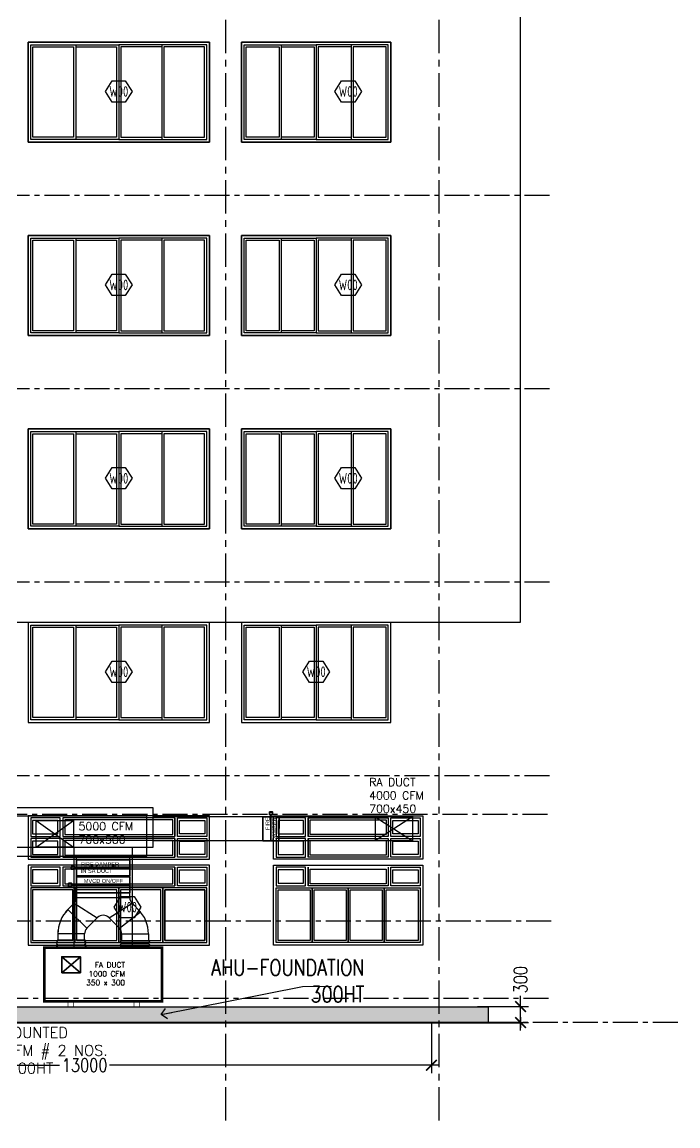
# Model space of a CAD drawing. Header units: millimetres. Extents: x -661525 to 498941, y 282148 to 1359693.
# Drawn here: x -232551 to -220260, y 712401 to 733088 of the extents above; entities that cross this region are included whole.
import ezdxf
from ezdxf.enums import TextEntityAlignment as Align

# ---------------------------------------------------------------- set-up
doc = ezdxf.new("R2010")
doc.units = ezdxf.units.MM
doc.header["$LTSCALE"] = 2.5
doc.header["$PDMODE"] = 35
doc.header["$PDSIZE"] = 15
doc.linetypes.add('CENTER', pattern=[2, 1.25, -0.25, 0.25, -0.25])
doc.layers.get('0').update_dxf_attribs({"linetype": 'CONTINUOUS'})
doc.layers.get('DEFPOINTS').update_dxf_attribs({"linetype": 'CONTINUOUS'})
for name, color, linetype in [('A-ANNO-DIMS-MAS-25', 11, 'CONTINUOUS'), ('A-ANNO-GRID', 5, 'CENTER'), ('A-ANNO-NOTE', 11, 'CONTINUOUS'), ('A-ELEV-MEDM', 34, 'CONTINUOUS'), ('A-ELEV-THIN', 8, 'CONTINUOUS'), ('A-SECT', 1, 'CONTINUOUS'), ('STONE', 9, 'CONTINUOUS'), ('v-ra duct', 3, 'CONTINUOUS'), ('v-SA DUCT', 4, 'CONTINUOUS'), ('vemcpl-ahu', 6, 'CONTINUOUS')]:
    doc.layers.add(name, color=color, linetype=linetype)
for name, color, linetype, lineweight in [('DRAFTING', 6, 'CONTINUOUS', 5), ('V-ac fa duct', 51, 'CONTINUOUS', 35), ('v-ac fd', 1, 'CONTINUOUS', 35), ('vac vcd', 5, 'CONTINUOUS', 35)]:
    doc.layers.add(name, color=color, linetype=linetype, lineweight=lineweight)
doc.styles.add('ARIAL', font='arial.ttf')
doc.styles.add('COMPLEX', font='complex.shx', dxfattribs={"width": 0.8})
doc.styles.add('ISOCP', font='isocp.shx', dxfattribs={"width": 0.8})
doc.styles.add('ROMANS', font='romans.shx', dxfattribs={"height": 125})
doc.linetypes.add('ZIGZAG', pattern='A,0.0001,-0.2,[131,ltypeshp.shx,S=0.2,R=0,X=-0.2,Y=0],-0.4,[131,ltypeshp.shx,S=0.2,R=180,X=0.2,Y=0],-0.2', length=0.8001)
doc.dimstyles.new('TICK100', dxfattribs={"dimtxt": 250, "dimasz": 200, "dimexe": 150, "dimexo": 10, "dimgap": 50, "dimtad": 0, "dimdec": 0, "dimrnd": 5, "dimzin": 1, "dimdsep": 46, "dimtxsty": 'COMPLEX', "dimblk1": 'ARCHTICK', "dimblk2": 'ARCHTICK', "dimsah": 1, "dimcen": 0.09375, "dimdle": 150, "dimclrd": 11, "dimclre": 11, "dimclrt": 7, "dimadec": 0, "dimazin": 0, "dimtfac": 1, "dimtdec": 0, "dimtofl": 0, "dimtmove": 0, "dimatfit": 3, "dimldrblk": 'OPEN90', "dimfxl": 1, "dimtolj": 1, "dimtzin": 1, "dimarcsym": 0})

# ---------------------------------------------------------------- blocks, each defined once
blk = doc.blocks.new('_ARCHTICK')
at = {"color": 0, "linetype": 'ByBlock', "const_width": 0.15}
blk.add_lwpolyline([(-0.5, -0.5), (0.5, 0.5)], dxfattribs=at)
blk = doc.blocks.new('*D435')
at = {"layer": 'A-SECT', "color": 11, "lineweight": -2, "transparency": 16777216}
for p, q in [((-223208, 714638), (-223208, 714838)), ((-224013, 714638), (-223058, 714638)), ((-223208, 714188), (-223208, 714638)), ((-223208, 714438), (-223208, 714238)), ((-224013, 714338), (-223058, 714338))]:
    blk.add_line(p, q, dxfattribs=at)
at = {"layer": 'DEFPOINTS', "color": 0, "transparency": 16777216}
for p in [(-224023, 714638), (-223208, 714638), (-224023, 714338)]:
    blk.add_point(p, dxfattribs=at)
at = {"layer": 'A-SECT', "color": 11, "lineweight": -2, "transparency": 16777216, "xscale": 200, "yscale": 200, "zscale": 200}
for p, rotation in [((-223208, 714638), 90), ((-223208, 714338), 270)]:
    blk.add_blockref('_ARCHTICK', p, dxfattribs=dict(at, rotation=rotation))
at = {"layer": 'A-SECT', "color": 7, "transparency": 16777216, "insert": (-223208, 715141), "char_height": 250, "attachment_point": 5, "rotation": 90, "style": 'COMPLEX'}
blk.add_mtext('\\A1;300', dxfattribs=at)
blk = doc.blocks.new('_Open90')
at = {"color": 0, "linetype": 'ByBlock', "lineweight": -2}
for p, q in [((0, 0), (-1, 0)), ((-0.5, 0.5), (0, 0)), ((0, 0), (-0.5, -0.5))]:
    blk.add_line(p, q, dxfattribs=at)
blk = doc.blocks.new('*D436')
at = {"layer": 'A-ANNO-DIMS-MAS-25', "color": 11, "lineweight": -2, "transparency": 16777216}
for p, q in [((-237879, 714325), (-237879, 713389)), ((-224879, 714328), (-224879, 713389)), ((-238029, 713539), (-231848, 713539)), ((-224729, 713539), (-230910, 713539))]:
    blk.add_line(p, q, dxfattribs=at)
at = {"layer": 'DEFPOINTS', "color": 0, "transparency": 16777216}
for p in [(-237879, 714335), (-224879, 714338), (-237879, 713539)]:
    blk.add_point(p, dxfattribs=at)
at = {"layer": 'A-ANNO-DIMS-MAS-25', "color": 11, "lineweight": -2, "transparency": 16777216, "xscale": 200, "yscale": 200, "zscale": 200, "rotation": 180}
blk.add_blockref('_ARCHTICK', (-237879, 713539), dxfattribs=at)
at = {"layer": 'A-ANNO-DIMS-MAS-25', "color": 11, "lineweight": -2, "transparency": 16777216, "xscale": 200, "yscale": 200, "zscale": 200}
blk.add_blockref('_ARCHTICK', (-224879, 713539), dxfattribs=at)
at = {"layer": 'A-ANNO-DIMS-MAS-25', "color": 7, "transparency": 16777216, "insert": (-231379, 713539), "char_height": 250, "attachment_point": 5, "style": 'COMPLEX'}
blk.add_mtext('\\A1;13000', dxfattribs=at)

msp = doc.modelspace()

# ---------------------------------------------------------------- hatches: boundary and pattern name
at = {"layer": 'DRAFTING'}
msp.add_hatch(color=0, dxfattribs=at).paths.add_polyline_path([(-244241.7, 714635.1), (-223817.5, 714635.1), (-223817.4, 714338.3), (-244241.6, 714338.3)])

# ---------------------------------------------------------------- linework, layer by layer
at = {"color": 252}
for p, q in [((-230989.7, 731787.8), (-230863.4, 731987.8)), ((-230863.4, 731987.8), (-230616.1, 731987.8)), ((-230616.1, 731987.8), (-230489.7, 731787.8)), ((-226689.7, 731787.8), (-226563.4, 731987.8)), ((-226563.4, 731987.8), (-226316.1, 731987.8)), ((-226316.1, 731987.8), (-226189.7, 731787.8)), ((-230863.4, 731587.8), (-230989.7, 731787.8)), ((-230489.7, 731787.8), (-230616.1, 731587.8)), ((-226563.4, 731587.8), (-226689.7, 731787.8)), ((-226189.7, 731787.8), (-226316.1, 731587.8)), ((-230616.1, 731587.8), (-230863.4, 731587.8)), ((-226316.1, 731587.8), (-226563.4, 731587.8)), ((-230989.7, 728162.8), (-230863.4, 728362.8)), ((-230863.4, 728362.8), (-230616.1, 728362.8)), ((-230616.1, 728362.8), (-230489.7, 728162.8)), ((-226689.7, 728162.8), (-226563.4, 728362.8)), ((-226563.4, 728362.8), (-226316.1, 728362.8)), ((-226316.1, 728362.8), (-226189.7, 728162.8)), ((-230863.4, 727962.8), (-230989.7, 728162.8)), ((-230489.7, 728162.8), (-230616.1, 727962.8)), ((-226563.4, 727962.8), (-226689.7, 728162.8)), ((-226189.7, 728162.8), (-226316.1, 727962.8)), ((-230616.1, 727962.8), (-230863.4, 727962.8)), ((-226316.1, 727962.8), (-226563.4, 727962.8)), ((-230989.7, 724537.8), (-230863.4, 724737.8)), ((-230863.4, 724737.8), (-230616.1, 724737.8)), ((-230616.1, 724737.8), (-230489.7, 724537.8)), ((-226689.7, 724537.8), (-226563.4, 724737.8)), ((-226563.4, 724737.8), (-226316.1, 724737.8)), ((-226316.1, 724737.8), (-226189.7, 724537.8)), ((-230863.4, 724337.8), (-230989.7, 724537.8)), ((-230489.7, 724537.8), (-230616.1, 724337.8)), ((-226563.4, 724337.8), (-226689.7, 724537.8)), ((-226189.7, 724537.8), (-226316.1, 724337.8)), ((-230616.1, 724337.8), (-230863.4, 724337.8)), ((-226316.1, 724337.8), (-226563.4, 724337.8)), ((-230989.8, 720912.8), (-230863.4, 721112.8)), ((-230863.4, 721112.8), (-230616.1, 721112.8)), ((-230616.1, 721112.8), (-230489.8, 720912.8)), ((-227289.7, 720912.8), (-227163.3, 721112.8)), ((-227163.3, 721112.8), (-226916, 721112.8)), ((-226916, 721112.8), (-226789.7, 720912.8)), ((-230863.4, 720712.8), (-230989.8, 720912.8)), ((-230489.8, 720912.8), (-230616.1, 720712.8)), ((-227163.3, 720712.8), (-227289.7, 720912.8)), ((-226789.7, 720912.8), (-226916, 720712.8)), ((-230616.1, 720712.8), (-230863.4, 720712.8)), ((-226916, 720712.8), (-227163.3, 720712.8)), ((-230825.8, 716500.3), (-230699.4, 716700.3)), ((-230699.4, 716700.3), (-230452.1, 716700.3)), ((-230452.1, 716700.3), (-230325.8, 716500.3)), ((-230699.4, 716300.3), (-230825.8, 716500.3)), ((-230325.8, 716500.3), (-230452.1, 716300.3)), ((-230452.1, 716300.3), (-230699.4, 716300.3))]:
    msp.add_line(p, q, dxfattribs=at)
at = {"layer": 'A-ANNO-DIMS-MAS-25', "color": 0, "lineweight": 40}
msp.add_line((-308137.8, 714338.3), (-223207.9, 714338.3), dxfattribs=at)
at = {"layer": 'A-ANNO-GRID', "color": 252, "ltscale": 200}
for p, q in [((-228739.7, 751127.9), (-228739.7, 712400.6)), ((-224739.7, 751127.9), (-224739.7, 712400.6))]:
    msp.add_line(p, q, dxfattribs=at)
at = {"layer": 'A-ANNO-GRID', "color": 252, "ltscale": 150}
for p, q in [((-222664.7, 729838.3), (-303725.9, 729838.3)), ((-222664.7, 726213.3), (-303725.9, 726213.3)), ((-222664.7, 722588.3), (-303725.9, 722588.3)), ((-222664.7, 718963.3), (-303725.9, 718963.3)), ((-222703.5, 718238.3), (-306025.5, 718238.3)), ((-222637.9, 716238.3), (-305964.7, 716238.3)), ((-222684.2, 714788.3), (-302128.1, 714788.3))]:
    msp.add_line(p, q, dxfattribs=at)
at = {"layer": 'A-ANNO-GRID', "color": 253, "ltscale": 150}
msp.add_line((-220259.7, 714338.3), (-305168.1, 714338.3), dxfattribs=at)
at = {"layer": 'A-ELEV-MEDM', "color": 252}
for p, q in [((-223214.7, 736338.3), (-223214.7, 721838.3)), ((-232439.6, 730838.3), (-232439.6, 732713.3)), ((-232439.6, 732713.3), (-229039.6, 732713.3)), ((-229039.6, 732713.3), (-229039.6, 730838.3)), ((-228439.7, 732713.3), (-225639.7, 732713.3)), ((-228439.7, 730838.3), (-228439.7, 732713.3)), ((-225639.7, 732713.3), (-225639.7, 730838.3)), ((-229039.6, 730838.3), (-232439.6, 730838.3)), ((-225639.7, 730838.3), (-228439.7, 730838.3)), ((-232439.6, 727213.3), (-232439.6, 729088.3)), ((-232439.6, 729088.3), (-229039.6, 729088.3)), ((-229039.6, 729088.3), (-229039.6, 727213.3)), ((-228439.7, 729088.3), (-225639.7, 729088.3)), ((-228439.7, 727213.3), (-228439.7, 729088.3)), ((-225639.7, 729088.3), (-225639.7, 727213.3)), ((-229039.6, 727213.3), (-232439.6, 727213.3)), ((-225639.7, 727213.3), (-228439.7, 727213.3)), ((-232439.6, 723588.3), (-232439.6, 725463.3)), ((-232439.6, 725463.3), (-229039.6, 725463.3)), ((-229039.6, 725463.3), (-229039.6, 723588.3)), ((-228439.7, 725463.3), (-225639.7, 725463.3)), ((-228439.7, 723588.3), (-228439.7, 725463.3)), ((-225639.7, 725463.3), (-225639.7, 723588.3)), ((-229039.6, 723588.3), (-232439.6, 723588.3)), ((-225639.7, 723588.3), (-228439.7, 723588.3)), ((-223214.7, 721838.3), (-233039.7, 721838.3))]:
    msp.add_line(p, q, dxfattribs=at)
at = {"layer": 'A-ELEV-THIN', "color": 252}
for p, q in [((-232389.7, 732663.3), (-231544.7, 732663.3)), ((-232389.7, 730888.3), (-232389.7, 732663.3)), ((-232349.7, 732623.3), (-231584.7, 732623.3)), ((-232349.7, 730928.3), (-232349.7, 732623.3)), ((-231584.7, 732663.3), (-231584.7, 732663.3)), ((-231584.7, 732663.3), (-230739.7, 732663.3)), ((-231584.7, 732623.3), (-231584.7, 730928.3)), ((-231544.7, 732663.3), (-231544.7, 730888.3)), ((-231544.7, 732623.3), (-230779.7, 732623.3)), ((-230779.7, 732623.3), (-230779.7, 730928.3)), ((-229894.7, 732663.3), (-230739.7, 732663.3)), ((-230739.7, 732663.3), (-230739.7, 730888.3)), ((-230739.7, 732663.3), (-230739.7, 730888.3)), ((-229934.7, 732623.3), (-230699.7, 732623.3)), ((-230699.7, 732623.3), (-230699.7, 730928.3)), ((-229089.7, 732663.3), (-229934.7, 732663.3)), ((-229934.7, 732663.3), (-229934.7, 730888.3)), ((-229894.7, 732663.3), (-229894.7, 732663.3)), ((-229129.7, 732623.3), (-229894.7, 732623.3)), ((-229894.7, 732623.3), (-229894.7, 730928.3)), ((-229129.7, 730928.3), (-229129.7, 732623.3)), ((-229089.7, 730888.3), (-229089.7, 732663.3)), ((-228389.7, 732663.3), (-227694.7, 732663.3)), ((-228389.7, 730888.3), (-228389.7, 732663.3)), ((-228349.7, 732623.3), (-227734.7, 732623.3)), ((-228349.7, 730928.3), (-228349.7, 732623.3)), ((-227734.7, 732663.3), (-227734.7, 732663.3)), ((-227734.7, 732663.3), (-227039.7, 732663.3)), ((-227734.7, 732623.3), (-227734.7, 730928.3)), ((-227694.7, 732663.3), (-227694.7, 730888.3)), ((-227694.7, 732623.3), (-227079.7, 732623.3)), ((-227079.7, 732623.3), (-227079.7, 730928.3)), ((-226344.7, 732663.3), (-227039.7, 732663.3)), ((-227039.7, 732663.3), (-227039.7, 730888.3)), ((-227039.7, 732663.3), (-227039.7, 730888.3)), ((-226384.7, 732623.3), (-226999.7, 732623.3)), ((-226999.7, 732623.3), (-226999.7, 730928.3)), ((-225689.7, 732663.3), (-226384.7, 732663.3)), ((-226384.7, 732663.3), (-226384.7, 730888.3)), ((-226344.7, 732663.3), (-226344.7, 732663.3)), ((-225729.7, 732623.3), (-226344.7, 732623.3)), ((-226344.7, 732623.3), (-226344.7, 730928.3)), ((-225729.7, 730928.3), (-225729.7, 732623.3)), ((-225689.7, 730888.3), (-225689.7, 732663.3)), ((-231584.7, 730928.3), (-232349.7, 730928.3)), ((-230779.7, 730928.3), (-231544.7, 730928.3)), ((-230699.7, 730928.3), (-229934.7, 730928.3)), ((-229894.7, 730928.3), (-229129.7, 730928.3)), ((-227734.7, 730928.3), (-228349.7, 730928.3)), ((-227079.7, 730928.3), (-227694.7, 730928.3)), ((-226999.7, 730928.3), (-226384.7, 730928.3)), ((-226344.7, 730928.3), (-225729.7, 730928.3)), ((-231544.7, 730888.3), (-232389.7, 730888.3)), ((-230739.7, 730888.3), (-231584.7, 730888.3)), ((-230739.7, 730888.3), (-229894.7, 730888.3)), ((-229934.7, 730888.3), (-229089.7, 730888.3)), ((-227694.7, 730888.3), (-228389.7, 730888.3)), ((-227039.7, 730888.3), (-227734.7, 730888.3)), ((-227039.7, 730888.3), (-226344.7, 730888.3)), ((-226384.7, 730888.3), (-225689.7, 730888.3)), ((-232389.7, 729038.3), (-231544.7, 729038.3)), ((-232389.7, 727263.3), (-232389.7, 729038.3)), ((-231584.7, 729038.3), (-231584.7, 729038.3)), ((-231584.7, 729038.3), (-230739.7, 729038.3)), ((-231544.7, 729038.3), (-231544.7, 727263.3)), ((-229894.7, 729038.3), (-230739.7, 729038.3)), ((-230739.7, 729038.3), (-230739.7, 727263.3)), ((-230739.7, 729038.3), (-230739.7, 727263.3)), ((-229089.7, 729038.3), (-229934.7, 729038.3)), ((-229934.7, 729038.3), (-229934.7, 727263.3)), ((-229894.7, 729038.3), (-229894.7, 729038.3)), ((-229089.7, 727263.3), (-229089.7, 729038.3)), ((-228389.7, 729038.3), (-227694.7, 729038.3)), ((-228389.7, 727263.3), (-228389.7, 729038.3)), ((-227734.7, 729038.3), (-227734.7, 729038.3)), ((-227734.7, 729038.3), (-227039.7, 729038.3)), ((-227694.7, 729038.3), (-227694.7, 727263.3)), ((-226344.7, 729038.3), (-227039.7, 729038.3)), ((-227039.7, 729038.3), (-227039.7, 727263.3)), ((-227039.7, 729038.3), (-227039.7, 727263.3)), ((-225689.7, 729038.3), (-226384.7, 729038.3)), ((-226384.7, 729038.3), (-226384.7, 727263.3)), ((-226344.7, 729038.3), (-226344.7, 729038.3)), ((-225689.7, 727263.3), (-225689.7, 729038.3)), ((-232349.7, 728998.3), (-231584.7, 728998.3)), ((-232349.7, 727303.3), (-232349.7, 728998.3)), ((-231584.7, 728998.3), (-231584.7, 727303.3)), ((-231544.7, 728998.3), (-230779.7, 728998.3)), ((-230779.7, 728998.3), (-230779.7, 727303.3)), ((-229934.7, 728998.3), (-230699.7, 728998.3)), ((-230699.7, 728998.3), (-230699.7, 727303.3)), ((-229129.7, 728998.3), (-229894.7, 728998.3)), ((-229894.7, 728998.3), (-229894.7, 727303.3)), ((-229129.7, 727303.3), (-229129.7, 728998.3)), ((-228349.7, 728998.3), (-227734.7, 728998.3)), ((-228349.7, 727303.3), (-228349.7, 728998.3)), ((-227734.7, 728998.3), (-227734.7, 727303.3)), ((-227694.7, 728998.3), (-227079.7, 728998.3)), ((-227079.7, 728998.3), (-227079.7, 727303.3)), ((-226384.7, 728998.3), (-226999.7, 728998.3)), ((-226999.7, 728998.3), (-226999.7, 727303.3)), ((-225729.7, 728998.3), (-226344.7, 728998.3)), ((-226344.7, 728998.3), (-226344.7, 727303.3)), ((-225729.7, 727303.3), (-225729.7, 728998.3)), ((-231544.7, 727263.3), (-232389.7, 727263.3)), ((-231584.7, 727303.3), (-232349.7, 727303.3)), ((-230739.7, 727263.3), (-231584.7, 727263.3)), ((-230779.7, 727303.3), (-231544.7, 727303.3)), ((-230739.7, 727263.3), (-229894.7, 727263.3)), ((-230699.7, 727303.3), (-229934.7, 727303.3)), ((-229934.7, 727263.3), (-229089.7, 727263.3)), ((-229894.7, 727303.3), (-229129.7, 727303.3)), ((-227694.7, 727263.3), (-228389.7, 727263.3)), ((-227734.7, 727303.3), (-228349.7, 727303.3)), ((-227039.7, 727263.3), (-227734.7, 727263.3)), ((-227079.7, 727303.3), (-227694.7, 727303.3)), ((-227039.7, 727263.3), (-226344.7, 727263.3)), ((-226999.7, 727303.3), (-226384.7, 727303.3)), ((-226384.7, 727263.3), (-225689.7, 727263.3)), ((-226344.7, 727303.3), (-225729.7, 727303.3)), ((-232389.7, 725413.3), (-231544.7, 725413.3)), ((-232389.7, 723638.3), (-232389.7, 725413.3)), ((-232349.7, 725373.3), (-231584.7, 725373.3)), ((-232349.7, 723678.3), (-232349.7, 725373.3)), ((-231584.7, 725413.3), (-231584.7, 725413.3)), ((-231584.7, 725413.3), (-230739.7, 725413.3)), ((-231584.7, 725373.3), (-231584.7, 723678.3)), ((-231544.7, 725413.3), (-231544.7, 723638.3)), ((-231544.7, 725373.3), (-230779.7, 725373.3)), ((-230779.7, 725373.3), (-230779.7, 723678.3)), ((-229894.7, 725413.3), (-230739.7, 725413.3)), ((-230739.7, 725413.3), (-230739.7, 723638.3)), ((-230739.7, 725413.3), (-230739.7, 723638.3)), ((-229934.7, 725373.3), (-230699.7, 725373.3)), ((-230699.7, 725373.3), (-230699.7, 723678.3)), ((-229089.7, 725413.3), (-229934.7, 725413.3)), ((-229934.7, 725413.3), (-229934.7, 723638.3)), ((-229894.7, 725413.3), (-229894.7, 725413.3)), ((-229129.7, 725373.3), (-229894.7, 725373.3)), ((-229894.7, 725373.3), (-229894.7, 723678.3)), ((-229129.7, 723678.3), (-229129.7, 725373.3)), ((-229089.7, 723638.3), (-229089.7, 725413.3)), ((-228389.7, 725413.3), (-227694.7, 725413.3)), ((-228389.7, 723638.3), (-228389.7, 725413.3)), ((-228349.7, 725373.3), (-227734.7, 725373.3)), ((-228349.7, 723678.3), (-228349.7, 725373.3)), ((-227734.7, 725413.3), (-227734.7, 725413.3)), ((-227734.7, 725413.3), (-227039.7, 725413.3)), ((-227734.7, 725373.3), (-227734.7, 723678.3)), ((-227694.7, 725413.3), (-227694.7, 723638.3)), ((-227694.7, 725373.3), (-227079.7, 725373.3)), ((-227079.7, 725373.3), (-227079.7, 723678.3)), ((-226344.7, 725413.3), (-227039.7, 725413.3)), ((-227039.7, 725413.3), (-227039.7, 723638.3)), ((-227039.7, 725413.3), (-227039.7, 723638.3)), ((-226384.7, 725373.3), (-226999.7, 725373.3)), ((-226999.7, 725373.3), (-226999.7, 723678.3)), ((-225689.7, 725413.3), (-226384.7, 725413.3)), ((-226384.7, 725413.3), (-226384.7, 723638.3)), ((-226344.7, 725413.3), (-226344.7, 725413.3)), ((-225729.7, 725373.3), (-226344.7, 725373.3)), ((-226344.7, 725373.3), (-226344.7, 723678.3)), ((-225729.7, 723678.3), (-225729.7, 725373.3)), ((-225689.7, 723638.3), (-225689.7, 725413.3)), ((-231584.7, 723678.3), (-232349.7, 723678.3)), ((-230779.7, 723678.3), (-231544.7, 723678.3)), ((-230699.7, 723678.3), (-229934.7, 723678.3)), ((-229894.7, 723678.3), (-229129.7, 723678.3)), ((-227734.7, 723678.3), (-228349.7, 723678.3)), ((-227079.7, 723678.3), (-227694.7, 723678.3)), ((-226999.7, 723678.3), (-226384.7, 723678.3)), ((-226344.7, 723678.3), (-225729.7, 723678.3)), ((-231544.7, 723638.3), (-232389.7, 723638.3)), ((-230739.7, 723638.3), (-231584.7, 723638.3)), ((-230739.7, 723638.3), (-229894.7, 723638.3)), ((-229934.7, 723638.3), (-229089.7, 723638.3)), ((-227694.7, 723638.3), (-228389.7, 723638.3)), ((-227039.7, 723638.3), (-227734.7, 723638.3)), ((-227039.7, 723638.3), (-226344.7, 723638.3)), ((-226384.7, 723638.3), (-225689.7, 723638.3)), ((-232389.8, 721788.3), (-231544.8, 721788.3)), ((-232389.8, 720013.3), (-232389.8, 721788.3)), ((-232349.8, 721748.3), (-231584.8, 721748.3)), ((-232349.8, 720053.3), (-232349.8, 721748.3)), ((-231584.8, 721788.3), (-231584.8, 721788.3)), ((-231584.8, 721788.3), (-230739.8, 721788.3)), ((-231584.8, 721748.3), (-231584.8, 720053.3)), ((-231544.8, 721788.3), (-231544.8, 720013.3)), ((-231544.8, 721748.3), (-230779.8, 721748.3)), ((-230779.8, 721748.3), (-230779.8, 720053.3)), ((-229894.8, 721788.3), (-230739.8, 721788.3)), ((-230739.8, 721788.3), (-230739.8, 720013.3)), ((-230739.8, 721788.3), (-230739.8, 720013.3)), ((-229934.8, 721748.3), (-230699.8, 721748.3)), ((-230699.8, 721748.3), (-230699.8, 720053.3)), ((-229089.8, 721788.3), (-229934.8, 721788.3)), ((-229934.8, 721788.3), (-229934.8, 720013.3)), ((-229894.8, 721788.3), (-229894.8, 721788.3)), ((-229129.8, 721748.3), (-229894.8, 721748.3)), ((-229894.8, 721748.3), (-229894.8, 720053.3)), ((-229129.8, 720053.3), (-229129.8, 721748.3)), ((-229089.8, 720013.3), (-229089.8, 721788.3)), ((-228389.7, 721788.3), (-227694.7, 721788.3)), ((-228389.7, 720013.3), (-228389.7, 721788.3)), ((-228349.7, 721748.3), (-227734.7, 721748.3)), ((-228349.7, 720053.3), (-228349.7, 721748.3)), ((-227734.7, 721788.3), (-227734.7, 721788.3)), ((-227734.7, 721788.3), (-227039.7, 721788.3)), ((-227734.7, 721748.3), (-227734.7, 720053.3)), ((-227694.7, 721788.3), (-227694.7, 720013.3)), ((-227694.7, 721748.3), (-227079.7, 721748.3)), ((-227079.7, 721748.3), (-227079.7, 720053.3)), ((-226344.7, 721788.3), (-227039.7, 721788.3)), ((-227039.7, 721788.3), (-227039.7, 720013.3)), ((-227039.7, 721788.3), (-227039.7, 720013.3)), ((-226384.7, 721748.3), (-226999.7, 721748.3)), ((-226999.7, 721748.3), (-226999.7, 720053.3)), ((-225689.7, 721788.3), (-226384.7, 721788.3)), ((-226384.7, 721788.3), (-226384.7, 720013.3)), ((-226344.7, 721788.3), (-226344.7, 721788.3)), ((-225729.7, 721748.3), (-226344.7, 721748.3)), ((-226344.7, 721748.3), (-226344.7, 720053.3)), ((-225729.7, 720053.3), (-225729.7, 721748.3)), ((-225689.7, 720013.3), (-225689.7, 721788.3)), ((-231544.8, 720013.3), (-232389.8, 720013.3)), ((-231584.8, 720053.3), (-232349.8, 720053.3)), ((-230739.8, 720013.3), (-231584.8, 720013.3)), ((-230779.8, 720053.3), (-231544.8, 720053.3)), ((-230739.8, 720013.3), (-229894.8, 720013.3)), ((-230699.8, 720053.3), (-229934.8, 720053.3)), ((-229934.8, 720013.3), (-229089.8, 720013.3)), ((-229894.8, 720053.3), (-229129.8, 720053.3)), ((-227694.7, 720013.3), (-228389.7, 720013.3)), ((-227734.7, 720053.3), (-228349.7, 720053.3)), ((-227039.7, 720013.3), (-227734.7, 720013.3)), ((-227079.7, 720053.3), (-227694.7, 720053.3)), ((-227039.7, 720013.3), (-226344.7, 720013.3)), ((-226999.7, 720053.3), (-226384.7, 720053.3)), ((-226384.7, 720013.3), (-225689.7, 720013.3)), ((-226344.7, 720053.3), (-225729.7, 720053.3)), ((-229039.7, 718213.3), (-232439.7, 718213.3)), ((-232439.7, 718213.3), (-232439.7, 717401.3)), ((-231839.7, 718175.3), (-232389.7, 718175.3)), ((-232389.7, 718175.3), (-232389.7, 717825.3)), ((-231878.7, 718125.3), (-232353.7, 718125.3)), ((-232353.7, 718125.3), (-232353.7, 717875.3)), ((-231878.7, 717875.3), (-231878.7, 718125.3)), ((-231839.7, 717825.3), (-231839.7, 718175.3)), ((-229689.7, 718175.3), (-231789.7, 718175.3)), ((-231789.7, 718175.3), (-231789.7, 717825.3)), ((-229728.7, 718136.3), (-231750.7, 718136.3)), ((-231750.7, 718136.3), (-231750.7, 717864.3)), ((-229728.7, 717864.3), (-229728.7, 718136.3)), ((-229689.7, 718175.3), (-229689.7, 717825.3)), ((-229689.7, 717825.3), (-229689.7, 718175.3)), ((-229639.7, 717825.3), (-229639.7, 718175.3)), ((-229639.7, 718175.3), (-229089.7, 718175.3)), ((-229600.7, 718125.3), (-229125.7, 718125.3)), ((-229600.7, 717875.3), (-229600.7, 718125.3)), ((-229125.7, 718125.3), (-229125.7, 717875.3)), ((-229089.7, 718175.3), (-229089.7, 717825.3)), ((-229039.7, 717401.3), (-229039.7, 718213.3)), ((-227839.7, 717401.3), (-227839.7, 718213.3)), ((-227839.7, 718213.3), (-225039.7, 718213.3)), ((-227239.7, 718175.3), (-227789.7, 718175.3)), ((-227789.7, 718175.3), (-227789.7, 717825.3)), ((-227278.7, 718125.3), (-227753.7, 718125.3)), ((-227753.7, 718125.3), (-227753.7, 717875.3)), ((-227278.7, 717875.3), (-227278.7, 718125.3)), ((-227239.7, 717825.3), (-227239.7, 718175.3)), ((-227189.7, 718175.3), (-227189.7, 717825.3)), ((-227189.7, 717825.3), (-227189.7, 718175.3)), ((-227189.7, 718175.3), (-225689.7, 718175.3)), ((-227150.7, 717864.3), (-227150.7, 718136.3)), ((-227150.7, 718136.3), (-225728.7, 718136.3)), ((-225728.7, 718136.3), (-225728.7, 717864.3)), ((-225689.7, 718175.3), (-225689.7, 717825.3)), ((-225639.7, 717825.3), (-225639.7, 718175.3)), ((-225639.7, 718175.3), (-225089.7, 718175.3)), ((-225600.7, 718125.3), (-225125.7, 718125.3)), ((-225600.7, 717875.3), (-225600.7, 718125.3)), ((-225125.7, 718125.3), (-225125.7, 717875.3)), ((-225089.7, 718175.3), (-225089.7, 717825.3)), ((-225039.7, 718213.3), (-225039.7, 717401.3)), ((-232353.7, 717875.3), (-231878.7, 717875.3)), ((-229125.7, 717875.3), (-229600.7, 717875.3)), ((-227753.7, 717875.3), (-227278.7, 717875.3)), ((-225125.7, 717875.3), (-225600.7, 717875.3)), ((-232389.7, 717825.3), (-231839.7, 717825.3)), ((-231839.7, 717787.3), (-232389.7, 717787.3)), ((-232389.7, 717787.3), (-232389.7, 717437.3)), ((-231878.7, 717737.3), (-232353.7, 717737.3)), ((-232353.7, 717737.3), (-232353.7, 717487.3)), ((-231878.7, 717487.3), (-231878.7, 717737.3)), ((-231839.7, 717437.3), (-231839.7, 717787.3)), ((-231789.7, 717825.3), (-229689.7, 717825.3)), ((-229689.7, 717787.3), (-231789.7, 717787.3)), ((-231789.7, 717787.3), (-231789.7, 717437.3)), ((-231750.7, 717864.3), (-229728.7, 717864.3)), ((-229728.7, 717748.3), (-231750.7, 717748.3)), ((-231750.7, 717748.3), (-231750.7, 717476.3)), ((-229728.7, 717476.3), (-229728.7, 717748.3)), ((-229689.7, 717437.3), (-229689.7, 717787.3)), ((-229689.7, 717787.3), (-229689.7, 717437.3)), ((-229089.7, 717825.3), (-229639.7, 717825.3)), ((-229639.7, 717437.3), (-229639.7, 717787.3)), ((-229639.7, 717787.3), (-229089.7, 717787.3)), ((-229600.7, 717737.3), (-229125.7, 717737.3)), ((-229600.7, 717487.3), (-229600.7, 717737.3)), ((-229125.7, 717737.3), (-229125.7, 717487.3)), ((-229089.7, 717787.3), (-229089.7, 717437.3)), ((-227789.7, 717825.3), (-227239.7, 717825.3)), ((-227239.7, 717787.3), (-227789.7, 717787.3)), ((-227789.7, 717787.3), (-227789.7, 717437.3)), ((-227278.7, 717737.3), (-227753.7, 717737.3)), ((-227753.7, 717737.3), (-227753.7, 717487.3)), ((-227278.7, 717487.3), (-227278.7, 717737.3)), ((-227239.7, 717437.3), (-227239.7, 717787.3)), ((-225689.7, 717825.3), (-227189.7, 717825.3)), ((-227189.7, 717437.3), (-227189.7, 717787.3)), ((-227189.7, 717787.3), (-225689.7, 717787.3)), ((-227189.7, 717787.3), (-227189.7, 717437.3)), ((-225728.7, 717864.3), (-227150.7, 717864.3)), ((-227150.7, 717476.3), (-227150.7, 717748.3)), ((-227150.7, 717748.3), (-225728.7, 717748.3)), ((-225728.7, 717748.3), (-225728.7, 717476.3)), ((-225689.7, 717787.3), (-225689.7, 717437.3)), ((-225089.7, 717825.3), (-225639.7, 717825.3)), ((-225639.7, 717437.3), (-225639.7, 717787.3)), ((-225639.7, 717787.3), (-225089.7, 717787.3)), ((-225600.7, 717737.3), (-225125.7, 717737.3)), ((-225600.7, 717487.3), (-225600.7, 717737.3)), ((-225125.7, 717737.3), (-225125.7, 717487.3)), ((-225089.7, 717787.3), (-225089.7, 717437.3)), ((-232353.7, 717487.3), (-231878.7, 717487.3)), ((-231750.7, 717476.3), (-229728.7, 717476.3)), ((-229125.7, 717487.3), (-229600.7, 717487.3)), ((-227753.7, 717487.3), (-227278.7, 717487.3)), ((-225728.7, 717476.3), (-227150.7, 717476.3)), ((-225125.7, 717487.3), (-225600.7, 717487.3)), ((-232439.7, 717401.3), (-229039.7, 717401.3)), ((-229039.7, 717288.3), (-232439.7, 717288.3)), ((-232439.7, 717288.3), (-232439.7, 715788.3)), ((-232389.7, 717437.3), (-231839.7, 717437.3)), ((-231839.7, 717250.3), (-232389.7, 717250.3)), ((-232389.7, 717250.3), (-232389.7, 716900.3)), ((-231839.7, 716900.3), (-231839.7, 717250.3)), ((-231789.7, 717437.3), (-229689.7, 717437.3)), ((-229689.7, 717250.3), (-231789.7, 717250.3)), ((-231789.7, 717250.3), (-231789.7, 716900.3)), ((-229689.7, 717250.3), (-229689.7, 716900.3)), ((-229689.7, 716900.3), (-229689.7, 717250.3)), ((-229089.7, 717437.3), (-229639.7, 717437.3)), ((-229639.7, 716900.3), (-229639.7, 717250.3)), ((-229639.7, 717250.3), (-229089.7, 717250.3)), ((-229089.7, 717250.3), (-229089.7, 716900.3)), ((-229039.7, 715788.3), (-229039.7, 717288.3)), ((-225039.7, 717401.3), (-227839.7, 717401.3)), ((-227839.7, 717288.3), (-225039.7, 717288.3)), ((-227839.7, 715788.3), (-227839.7, 717288.3)), ((-227789.7, 717437.3), (-227239.7, 717437.3)), ((-227239.7, 717250.3), (-227789.7, 717250.3)), ((-227789.7, 717250.3), (-227789.7, 716900.3)), ((-227239.7, 716900.3), (-227239.7, 717250.3)), ((-225689.7, 717437.3), (-227189.7, 717437.3)), ((-225689.7, 717250.3), (-225689.7, 716900.3)), ((-225089.7, 717437.3), (-225639.7, 717437.3)), ((-225639.7, 716900.3), (-225639.7, 717250.3)), ((-225639.7, 717250.3), (-225089.7, 717250.3)), ((-225089.7, 717250.3), (-225089.7, 716900.3)), ((-225039.7, 717288.3), (-225039.7, 715788.3)), ((-231878.7, 717200.3), (-232353.7, 717200.3)), ((-232353.7, 717200.3), (-232353.7, 716950.3)), ((-231878.7, 716950.3), (-231878.7, 717200.3)), ((-229728.7, 717211.3), (-231750.7, 717211.3)), ((-231750.7, 717211.3), (-231750.7, 716939.3)), ((-229728.7, 716939.3), (-229728.7, 717211.3)), ((-229600.7, 717200.3), (-229125.7, 717200.3)), ((-229600.7, 716950.3), (-229600.7, 717200.3)), ((-229125.7, 717200.3), (-229125.7, 716950.3)), ((-227278.7, 717200.3), (-227753.7, 717200.3)), ((-227753.7, 717200.3), (-227753.7, 716950.3)), ((-227278.7, 716950.3), (-227278.7, 717200.3)), ((-227150.7, 717211.3), (-225728.7, 717211.3)), ((-225728.7, 717211.3), (-225728.7, 716939.3)), ((-225600.7, 717200.3), (-225125.7, 717200.3)), ((-225600.7, 716950.3), (-225600.7, 717200.3)), ((-225125.7, 717200.3), (-225125.7, 716950.3)), ((-232389.7, 716900.3), (-231839.7, 716900.3)), ((-231564.7, 716862.3), (-232389.7, 716862.3)), ((-232389.7, 716862.3), (-232389.7, 715838.3)), ((-232353.7, 716950.3), (-231878.7, 716950.3)), ((-231789.7, 716900.3), (-229689.7, 716900.3)), ((-231750.7, 716939.3), (-229728.7, 716939.3)), ((-231564.7, 715838.3), (-231564.7, 716862.3)), ((-230739.7, 716862.3), (-231564.7, 716862.3)), ((-231564.7, 716862.3), (-231564.7, 715838.3)), ((-230739.7, 715838.3), (-230739.7, 716862.3)), ((-229914.7, 716862.3), (-230739.7, 716862.3)), ((-230739.7, 716862.3), (-230739.7, 715838.3)), ((-229914.7, 715838.3), (-229914.7, 716862.3)), ((-229089.7, 716862.3), (-229914.7, 716862.3)), ((-229914.7, 716862.3), (-229914.7, 715838.3)), ((-229089.7, 716900.3), (-229639.7, 716900.3)), ((-229125.7, 716950.3), (-229600.7, 716950.3)), ((-229089.7, 715838.3), (-229089.7, 716862.3)), ((-227789.7, 716900.3), (-227239.7, 716900.3)), ((-227789.7, 716862.3), (-227114.7, 716862.3)), ((-227789.7, 715838.3), (-227789.7, 716862.3)), ((-227753.7, 716950.3), (-227278.7, 716950.3)), ((-225689.7, 716900.3), (-227189.7, 716900.3)), ((-225728.7, 716939.3), (-227150.7, 716939.3)), ((-227114.7, 715838.3), (-227114.7, 716862.3)), ((-227114.7, 716862.3), (-227114.7, 715838.3)), ((-226439.7, 716862.3), (-225764.7, 716862.3)), ((-226439.7, 715838.3), (-226439.7, 716862.3)), ((-226439.7, 716862.3), (-226439.7, 715838.3)), ((-225764.7, 716862.3), (-225089.7, 716862.3)), ((-225764.7, 715838.3), (-225764.7, 716862.3)), ((-225764.7, 716862.3), (-225764.7, 715838.3)), ((-225089.7, 716900.3), (-225639.7, 716900.3)), ((-225125.7, 716950.3), (-225600.7, 716950.3)), ((-225089.7, 716862.3), (-225089.7, 715838.3)), ((-231600.7, 716826.3), (-232353.7, 716826.3)), ((-232353.7, 716826.3), (-232353.7, 715874.3)), ((-231600.7, 715874.3), (-231600.7, 716826.3)), ((-230775.7, 716826.3), (-231528.7, 716826.3)), ((-231528.7, 716826.3), (-231528.7, 715874.3)), ((-230775.7, 715874.3), (-230775.7, 716826.3)), ((-229950.7, 716826.3), (-230703.7, 716826.3)), ((-230703.7, 716826.3), (-230703.7, 715874.3)), ((-229950.7, 715874.3), (-229950.7, 716826.3)), ((-229125.7, 716826.3), (-229878.7, 716826.3)), ((-229878.7, 716826.3), (-229878.7, 715874.3)), ((-229125.7, 715874.3), (-229125.7, 716826.3)), ((-227753.7, 716826.3), (-227150.7, 716826.3)), ((-227753.7, 715874.3), (-227753.7, 716826.3)), ((-227150.7, 716826.3), (-227150.7, 715874.3)), ((-227078.7, 715874.3), (-227078.7, 716826.3)), ((-226475.7, 716826.3), (-226475.7, 715874.3)), ((-226403.7, 716826.3), (-225800.7, 716826.3)), ((-226403.7, 715874.3), (-226403.7, 716826.3)), ((-225800.7, 716826.3), (-225800.7, 715874.3)), ((-225728.7, 716826.3), (-225125.7, 716826.3)), ((-225728.7, 715874.3), (-225728.7, 716826.3)), ((-225125.7, 716826.3), (-225125.7, 715874.3)), ((-232389.7, 715838.3), (-231564.7, 715838.3)), ((-232353.7, 715874.3), (-231600.7, 715874.3)), ((-231564.7, 715838.3), (-230739.7, 715838.3)), ((-231528.7, 715874.3), (-230775.7, 715874.3)), ((-230739.7, 715838.3), (-229914.7, 715838.3)), ((-230703.7, 715874.3), (-229950.7, 715874.3)), ((-229914.7, 715838.3), (-229089.7, 715838.3)), ((-229878.7, 715874.3), (-229125.7, 715874.3)), ((-227114.7, 715838.3), (-227789.7, 715838.3)), ((-227150.7, 715874.3), (-227753.7, 715874.3)), ((-226439.7, 715838.3), (-227114.7, 715838.3)), ((-226475.7, 715874.3), (-227078.7, 715874.3)), ((-225764.7, 715838.3), (-226439.7, 715838.3)), ((-225800.7, 715874.3), (-226403.7, 715874.3)), ((-225089.7, 715838.3), (-225764.7, 715838.3)), ((-225125.7, 715874.3), (-225728.7, 715874.3)), ((-232439.7, 715788.3), (-229039.7, 715788.3)), ((-225039.7, 715788.3), (-227839.7, 715788.3))]:
    msp.add_line(p, q, dxfattribs=at)
at = {"layer": 'A-ELEV-THIN', "color": 254}
for p, q in [((-227189.7, 717250.3), (-227189.7, 716900.3)), ((-227189.7, 716900.3), (-227189.7, 717250.3)), ((-227150.7, 716939.3), (-227150.7, 717211.3)), ((-227114.7, 716862.3), (-226439.7, 716862.3)), ((-227078.7, 716826.3), (-226475.7, 716826.3))]:
    msp.add_line(p, q, dxfattribs=at)
at = {"layer": 'A-ELEV-THIN', "color": 252}
msp.add_lwpolyline([(-229878.7, 716826.3), (-229125.7, 716826.3), (-229125.7, 715874.3), (-229878.7, 715874.3)], close=True, dxfattribs=at)
at = {"layer": 'DEFPOINTS', "color": 252}
for p, q in [((-229039.7, 732713.3), (-232439.7, 732713.3)), ((-232439.7, 732713.3), (-232439.7, 730838.3)), ((-229039.7, 730838.3), (-229039.7, 732713.3)), ((-225639.7, 732713.3), (-228439.7, 732713.3)), ((-228439.7, 732713.3), (-228439.7, 730838.3)), ((-225639.7, 730838.3), (-225639.7, 732713.3)), ((-232439.7, 730838.3), (-229039.7, 730838.3)), ((-228439.7, 730838.3), (-225639.7, 730838.3)), ((-229039.7, 729088.3), (-232439.7, 729088.3)), ((-232439.7, 729088.3), (-232439.7, 727213.3)), ((-229039.7, 727213.3), (-229039.7, 729088.3)), ((-225639.7, 729088.3), (-228439.7, 729088.3)), ((-228439.7, 729088.3), (-228439.7, 727213.3)), ((-225639.7, 727213.3), (-225639.7, 729088.3)), ((-232439.7, 727213.3), (-229039.7, 727213.3)), ((-228439.7, 727213.3), (-225639.7, 727213.3)), ((-229039.7, 725463.3), (-232439.7, 725463.3)), ((-232439.7, 725463.3), (-232439.7, 723588.3)), ((-229039.7, 723588.3), (-229039.7, 725463.3)), ((-225639.7, 725463.3), (-228439.7, 725463.3)), ((-228439.7, 725463.3), (-228439.7, 723588.3)), ((-225639.7, 723588.3), (-225639.7, 725463.3)), ((-232439.7, 723588.3), (-229039.7, 723588.3)), ((-228439.7, 723588.3), (-225639.7, 723588.3)), ((-229039.8, 721838.3), (-232439.8, 721838.3)), ((-232439.8, 721838.3), (-232439.8, 719963.3)), ((-229039.8, 719963.3), (-229039.8, 721838.3)), ((-225639.7, 721838.3), (-228439.7, 721838.3)), ((-228439.7, 721838.3), (-228439.7, 719963.3)), ((-225639.7, 719963.3), (-225639.7, 721838.3)), ((-232439.8, 719963.3), (-229039.8, 719963.3)), ((-228439.7, 719963.3), (-225639.7, 719963.3))]:
    msp.add_line(p, q, dxfattribs=at)
at = {"layer": 'STONE'}
msp.add_lwpolyline([(-244241.7, 714635.1), (-223817.5, 714635.1), (-223817.4, 714338.3), (-244241.6, 714338.3)], close=True, dxfattribs=at)
at = {"layer": 'V-ac fa duct'}
for p, q in [((-231458.7, 715570.1), (-231808.7, 715270.1)), ((-231808.7, 715570.1), (-231458.7, 715270.1))]:
    msp.add_line(p, q, dxfattribs=at)
msp.add_lwpolyline([(-231808.7, 715270.1), (-231808.7, 715570.1), (-231458.7, 715570.1), (-231458.7, 715270.1)], close=True, dxfattribs=at)
at = {"layer": 'v-ac fd', "linetype": 'ZIGZAG', "ltscale": 5}
for p, q in [((-227886, 718231.1), (-227886.1, 717741.6)), ((-231571.2, 717238.7), (-230531.7, 717238.8))]:
    msp.add_line(p, q, dxfattribs=at)
at = {"layer": 'v-ac fd'}
for points in [[(-227912.7, 718290.2), (-227912.7, 718231.1), (-227859.4, 718231.1), (-227859.4, 718290.2)], [(-231630.3, 717265.4), (-231571.2, 717265.4), (-231571.2, 717212.1), (-231630.3, 717212.1)]]:
    msp.add_lwpolyline(points, close=True, dxfattribs=at)
at = {"layer": 'v-ac fd', "ltscale": 25}
for points in [[(-228036, 718191.6), (-228036.1, 717741.6), (-227736.1, 717741.6), (-227736, 718191.6)], [(-231531.7, 717388.7), (-230531.7, 717388.8), (-230531.7, 717088.8), (-231531.7, 717088.7)]]:
    msp.add_lwpolyline(points, close=True, dxfattribs=at)
at = {"layer": 'v-ra duct'}
for p, q in [((-225236.1, 718191.6), (-230098.6, 718191.6)), ((-225936.1, 718191.6), (-225936.1, 717741.6)), ((-225236.1, 718191.6), (-225936.1, 717741.6)), ((-225936.1, 718191.6), (-225236.1, 717741.6)), ((-225236.1, 718191.6), (-225236.1, 717741.6)), ((-225236.1, 717741.6), (-230098.6, 717741.6))]:
    msp.add_line(p, q, dxfattribs=at)
for points in [[(-235198.6, 718369.9), (-230098.6, 718369.9), (-230098.6, 717619.9), (-235198.6, 717619.9)], [(-231581.6, 717619.9), (-231581.6, 715752.7), (-230481.9, 715752.7), (-230481.9, 717619.9)]]:
    msp.add_lwpolyline(points, close=True, dxfattribs=at)
at = {"layer": 'v-SA DUCT'}
for p, q in [((-232289.7, 717625.8), (-231589.7, 718125.8)), ((-232289.7, 718125.8), (-231589.7, 717625.8)), ((-231531.7, 716679), (-231531.7, 717456.9)), ((-230531.7, 716679), (-230531.7, 717456.9)), ((-231531.7, 716679), (-230531.7, 716679)), ((-231734.8, 716413), (-231575.4, 716573.2)), ((-231336.7, 716104.2), (-231691.1, 716456.9)), ((-231575.4, 716573.2), (-231141.6, 716300.3)), ((-230916, 716300.3), (-230488.1, 716573.2)), ((-230328.7, 716413), (-230488.1, 716573.2)), ((-231336.7, 716104.2), (-231138.1, 716303.8)), ((-230726.8, 716104.2), (-230925.4, 716303.8)), ((-230726.8, 716104.2), (-230328.7, 716413))]:
    msp.add_line(p, q, dxfattribs=at)
for points in [[(-230213, 717456.9), (-230213, 718206.7), (-236436, 718206.7), (-236436, 717456.9)], [(-232289.7, 717625.8), (-232289.7, 718125.8), (-231589.7, 718125.8), (-231589.7, 717625.8)]]:
    msp.add_lwpolyline(points, close=True, dxfattribs=at)
for centre, radius, start, end in [((-231681.7, 716679), 150, 315.14696, 0), ((-230381.7, 716679), 150, 180, 224.85304), ((-231230.3, 715998.5), 650, 135.14696, 180), ((-230833.2, 715998.5), 650, 0, 44.85304), ((-231031.7, 716198.1), 150, 44.85304, 135.14696), ((-231230.3, 715998.5), 150, 135.14696, 180), ((-230833.2, 715998.5), 150, 0, 44.85304)]:
    msp.add_arc(centre, radius, start, end, dxfattribs=at)
at = {"layer": 'vac vcd', "ltscale": 25}
msp.add_line((-231622.3, 716871), (-231622.3, 716919.6), dxfattribs=at)
for points in [[(-231531.7, 717069.6), (-230531.7, 717069.6), (-230531.7, 716769.6), (-231531.7, 716769.6)], [(-231680.4, 716948), (-231680.4, 716871), (-231622.3, 716871), (-231622.3, 716948)]]:
    msp.add_lwpolyline(points, close=True, dxfattribs=at)
at = {"layer": 'vac vcd', "linetype": 'ZIGZAG', "ltscale": 5}
msp.add_lwpolyline([(-231622.3, 716919.6), (-231526.5, 716919.6), (-230531.7, 716919.6)], dxfattribs=at)
at = {"layer": 'vemcpl-ahu'}
for p, q in [((-231880.3, 716060.4), (-231880.3, 715886.3)), ((-231880.3, 715886.3), (-231907.2, 715859.8)), ((-231907.2, 715859.8), (-231880.3, 715839.2)), ((-231880.3, 715839.2), (-231907.2, 715812.7)), ((-231907.2, 715812.7), (-231880.3, 715792.1)), ((-231380.3, 715998.5), (-231880.3, 715998.5)), ((-231880.3, 715886.3), (-231380.3, 715886.3)), ((-231880.3, 715839.2), (-231380.3, 715839.2)), ((-231380.3, 715886.3), (-231380.3, 715998.5)), ((-231380.3, 715886.3), (-231353.4, 715859.8)), ((-231353.4, 715859.8), (-231380.3, 715839.2)), ((-231380.3, 715839.2), (-231353.4, 715812.7)), ((-231353.4, 715812.7), (-231380.3, 715792.1)), ((-230683.2, 715868.4), (-230710.1, 715841.9)), ((-230710.1, 715841.9), (-230683.2, 715821.3)), ((-230683.2, 715821.3), (-230710.1, 715794.8)), ((-230683.2, 715998.5), (-230183.2, 715998.5)), ((-230683.2, 715868.4), (-230683.2, 715998.5)), ((-230683.2, 715868.4), (-230183.2, 715868.4)), ((-230683.2, 715821.3), (-230183.2, 715821.3)), ((-230183.2, 715998.5), (-230183.2, 715868.4)), ((-230183.2, 715868.4), (-230156.2, 715841.9)), ((-230156.2, 715841.9), (-230183.2, 715821.3)), ((-230183.2, 715821.3), (-230156.2, 715794.8)), ((-231880.3, 715792.1), (-231907.2, 715765.6)), ((-231880.3, 715792.1), (-231380.3, 715792.1)), ((-231880.3, 715738.3), (-231380.3, 715738.3)), ((-231380.3, 715792.1), (-231353.4, 715765.6)), ((-230710.1, 715794.8), (-230683.2, 715774.2)), ((-230683.2, 715774.2), (-230710.1, 715747.7)), ((-230683.2, 715774.2), (-230183.2, 715774.2)), ((-230183.2, 715738.3), (-230683.2, 715738.3)), ((-230156.2, 715794.8), (-230183.2, 715774.2)), ((-230183.2, 715774.2), (-230156.2, 715747.7))]:
    msp.add_line(p, q, dxfattribs=at)
for points, const_width in [([(-232131.7, 714738.3), (-229931.7, 714738.3), (-229931.7, 715738.3), (-232131.7, 715738.3)], 50), ([(-231691.8, 714638.3), (-231591.8, 714638.3), (-231591.8, 714738.3), (-231691.8, 714738.3)], 12), ([(-230352.7, 714638.3), (-230452.7, 714638.3), (-230452.7, 714738.3), (-230352.7, 714738.3)], 12)]:
    msp.add_lwpolyline(points, close=True, dxfattribs=dict(at, const_width=const_width))

# ---------------------------------------------------------------- texts
at = {"insert": (-226135.6, 715518.2), "char_height": 300, "width": 4618.742, "attachment_point": 3, "style": 'COMPLEX'}
msp.add_mtext('AHU-FOUNDATION\\P300HT', dxfattribs=at)
at = {"color": 252, "style": 'ISOCP', "width": 0.8}
for p in [(-230739.7, 731787.8), (-226439.7, 731787.8), (-230739.7, 728162.8), (-226439.7, 728162.8), (-230739.7, 724537.8), (-226439.7, 724537.8), (-230739.8, 720912.8), (-227039.7, 720912.8), (-230575.8, 716500.3)]:
    msp.add_attdef('W00', text='-', height=200, dxfattribs=at).set_placement(p, align=Align.MIDDLE_CENTER)
at = {"layer": 'V-ac fa duct', "insert": (-230622.5, 715469.1), "char_height": 100, "width": 2576.736, "attachment_point": 3, "style": 'ROMANS'}
msp.add_mtext('{FA DUCT\\P1000 CFM\\P350 x 300}', dxfattribs=at)
at = {"layer": 'v-ac fd', "ltscale": 25, "attachment_point": 3, "rotation": 90, "style": 'ARIAL'}
for s, insert, char_height, width in [('{FIRE\\PDAMPER}', (-227987.3, 718184.2), 75, 98.234), ('M', (-227905.9, 718277), 37.5, 49.117)]:
    msp.add_mtext(s, dxfattribs=dict(at, insert=insert, char_height=char_height, width=width))
at = {"layer": 'v-ac fd', "ltscale": 25, "attachment_point": 1, "style": 'ARIAL'}
for s, insert, char_height, width in [('M', (-231617.1, 717258.6), 37.5, 49.117), ('FIRE DAMPER \\PIN SA DUCT', (-231450.2, 717343), 75, 1202.264)]:
    msp.add_mtext(s, dxfattribs=dict(at, insert=insert, char_height=char_height, width=width))
at = {"layer": 'v-ra duct', "insert": (-226045.7, 718918.9), "char_height": 150, "width": 1722.115, "attachment_point": 1, "style": 'ROMANS'}
msp.add_mtext('{RA DUCT\\P4000 CFM\\P700x450}', dxfattribs=at)
at = {"layer": 'v-SA DUCT', "insert": (-231491.8, 718091.6), "char_height": 150, "width": 3657.796, "attachment_point": 1, "style": 'ROMANS'}
msp.add_mtext('{5000 CFM\\P700x500}', dxfattribs=at)
at = {"layer": 'vac vcd', "ltscale": 25, "insert": (-231394.5, 717030.5), "char_height": 75, "width": 777.501, "attachment_point": 1, "style": 'ARIAL'}
msp.add_mtext('{MVCD ON/OFF}', dxfattribs=at)
at = {"layer": 'vemcpl-ahu', "insert": (-234690.2, 714248.6), "char_height": 200, "width": 4618.742, "attachment_point": 1, "style": 'ROMANS'}
msp.add_mtext('AHU-FLOOR MOUNTED\\P16 TR/5000 CFM # 2 NOS.\\P2200X2200X1000HT', dxfattribs=at)

# ---------------------------------------------------------------- dimensions: what is measured, and where the dimension line sits
at = {"layer": 'A-ANNO-DIMS-MAS-25'}
dim = msp.add_linear_dim(base=(-237878.6, 713539), p1=(-224878.6, 714338.3), p2=(-237878.6, 714334.5), angle=180, dimstyle='TICK100', dxfattribs=at)
dim.commit()
dim.dimension.update_dxf_attribs({"geometry": '*D436', "text_midpoint": (-231378.6, 713539)})
at = {"layer": 'A-SECT', "color": 253}
dim = msp.add_linear_dim(base=(-223207.9, 714638.3), p1=(-224023.3, 714338.3), p2=(-224023.3, 714638.3), angle=90, dimstyle='TICK100', dxfattribs=at)
dim.commit()
dim.dimension.update_dxf_attribs({"geometry": '*D435', "text_midpoint": (-223207.9, 715140.7)})

# ---------------------------------------------------------------- leaders
at = {"layer": 'A-ANNO-NOTE', "color": 7}
msp.add_leader([(-229941.6, 714486.7), (-227295.3, 715015.4), (-226752, 715017)], dimstyle='TICK100', override={"dimgap": 50, "dimtad": 0}, dxfattribs=at)

doc.saveas('drawing.dxf')
